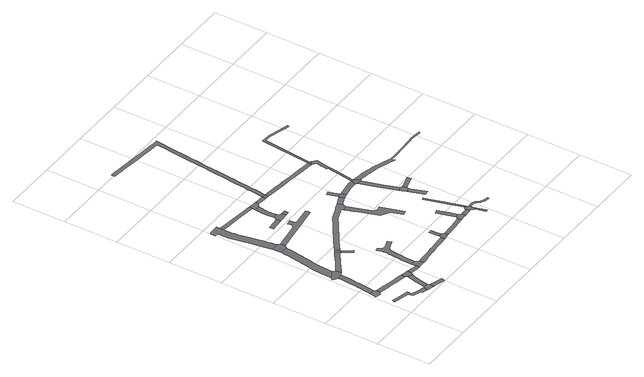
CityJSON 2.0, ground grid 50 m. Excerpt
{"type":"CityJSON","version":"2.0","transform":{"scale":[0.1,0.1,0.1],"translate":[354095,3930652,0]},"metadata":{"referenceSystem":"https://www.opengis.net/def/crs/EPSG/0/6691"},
"CityObjects":{
"road1":{"type":"Road","geometry":[{"type":"MultiSurface","lod":"1","boundaries":[[[0,1,2,3,4,5]]]}]},
"road2":{"type":"Road","attributes":{"RoadStructureAttribute.sectionType":"1"},"geometry":[{"type":"MultiSurface","lod":"1","boundaries":[[[6,7,8,9,10,11,12,13,14,15,16,17,18,19,20,21,22,23]]]}]},
"road3":{"type":"Road","attributes":{"RoadStructureAttribute.sectionType":"1"},"geometry":[{"type":"MultiSurface","lod":"1","boundaries":[[[24,25,26,27,28,29,30,0,5,31,32,33,34,35,36,37,38,39]]]}]},
"road4":{"type":"Road","geometry":[{"type":"MultiSurface","lod":"1","boundaries":[[[38,40,41,42,43,44,39]]]}]},
"road5":{"type":"Road","attributes":{"RoadStructureAttribute.sectionType":"1"},"geometry":[{"type":"MultiSurface","lod":"1","boundaries":[[[3,45,46,47,48,49,50,51,52,53,54,55,56,57,4]]]}]},
"road6":{"type":"Road","geometry":[{"type":"MultiSurface","lod":"1","boundaries":[[[58,14,13,59,60,61]]]}]},
"road7":{"type":"Road","attributes":{"RoadStructureAttribute.sectionType":"1"},"geometry":[{"type":"MultiSurface","lod":"1","boundaries":[[[62,63,64,65,66,67,68,69,70,71,72,43,42,73,74,75,76,77,78,79,80,81,82,83,84,85,86]]]}]},
"road8":{"type":"Road","attributes":{"RoadStructureAttribute.sectionType":"1"},"geometry":[{"type":"MultiSurface","lod":"1","boundaries":[[[87,88,89,90,91,58,61]]]}]},
"road9":{"type":"Road","attributes":{"RoadStructureAttribute.sectionType":"1"},"geometry":[{"type":"MultiSurface","lod":"1","boundaries":[[[59,92,93,94,95,60]]]}]},
"road10":{"type":"Road","geometry":[{"type":"MultiSurface","lod":"1","boundaries":[[[96,97,98,99,51,50,90,89,100]]]}]},
"road11":{"type":"Road","attributes":{"RoadStructureAttribute.sectionType":"1"},"geometry":[{"type":"MultiSurface","lod":"1","boundaries":[[[101,102,103,104,41,40,105,106,107,108]]]}]},
"road12":{"type":"Road","geometry":[{"type":"MultiSurface","lod":"1","boundaries":[[[109,110,111,62,86,112,113]]]}]},
"road13":{"type":"Road","attributes":{"RoadStructureAttribute.sectionType":"1"},"geometry":[{"type":"MultiSurface","lod":"1","boundaries":[[[114,115,116,117,118,96,100]]]}]},
"road14":{"type":"Road","geometry":[{"type":"MultiSurface","lod":"1","boundaries":[[[119,120,121,122,123,124,125,126,127,128,129,130,131,132,133,134,135,136,110,109,137,138,139,140,141,142,143,144,145,146,147,148,149,150,151,152,153,154,155]]]}]},
"road15":{"type":"Road","geometry":[{"type":"MultiSurface","lod":"1","boundaries":[[[156,108,107,157,158,159]]]}]},
"road16":{"type":"Road","attributes":{"RoadStructureAttribute.sectionType":"1"},"geometry":[{"type":"MultiSurface","lod":"1","boundaries":[[[160,161,158,157]]]}]},
"road17":{"type":"Road","geometry":[{"type":"MultiSurface","lod":"1","boundaries":[[[162,163,117,116,164,165]]]}]},
"road18":{"type":"Road","geometry":[{"type":"MultiSurface","lod":"1","boundaries":[[[166,167,168,169,170,171,172,173,174,175,176,177,178,179,180,181,182,163,162]]]}]},
"road19":{"type":"Road","attributes":{"RoadStructureAttribute.sectionType":"1"},"geometry":[{"type":"MultiSurface","lod":"1","boundaries":[[[183,184,185,186,119,155,187,188,189,190]]]}]},
"road20":{"type":"Road","attributes":{"RoadStructureAttribute.sectionType":"1"},"geometry":[{"type":"MultiSurface","lod":"1","boundaries":[[[191,192,193,194]]]}]},
"road21":{"type":"Road","attributes":{"RoadStructureAttribute.sectionType":"1"},"geometry":[{"type":"MultiSurface","lod":"1","boundaries":[[[112,195,196,197,198,199,200,201,202,203,204,205,206,207,208,209,210,211,212,213,214,215,216,217,113]]]}]},
"road22":{"type":"Road","attributes":{"RoadStructureAttribute.sectionType":"1"},"geometry":[{"type":"MultiSurface","lod":"1","boundaries":[[[218,219,220,221,222,223,224,225,226,227,228,229,165,164,230,231,232,233,234,235,236,237,238,239,240,241]]]}]},
"road23":{"type":"Road","attributes":{"RoadStructureAttribute.sectionType":"1"},"geometry":[{"type":"MultiSurface","lod":"1","boundaries":[[[242,243,244,245,246,247,248,249,250,251,252,253,254,255,256,257,258,259,260,261,262,263,264,265,266,267,268,269,156,159]]]}]},
"road24":{"type":"Road","geometry":[{"type":"MultiSurface","lod":"1","boundaries":[[[193,270,271,272,273,274,275,194]]]}]},
"road25":{"type":"Road","attributes":{"RoadStructureAttribute.sectionType":"1"},"geometry":[{"type":"MultiSurface","lod":"1","boundaries":[[[276,277,275,274,278,279,280,281]]]}]},
"road26":{"type":"Road","attributes":{"RoadStructureAttribute.sectionType":"1"},"geometry":[{"type":"MultiSurface","lod":"1","boundaries":[[[282,283,272,271]]]}]},
"road27":{"type":"Road","geometry":[{"type":"MultiSurface","lod":"1","boundaries":[[[281,280,284,285,286,183,190]]]}]},
"road28":{"type":"Road","geometry":[{"type":"MultiSurface","lod":"1","boundaries":[[[287,288,289,290,291,292,218,241]]]}]},
"road29":{"type":"Road","attributes":{"RoadStructureAttribute.sectionType":"1"},"geometry":[{"type":"MultiSurface","lod":"1","boundaries":[[[293,294,295,291,290]]]}]},
"road30":{"type":"Road","attributes":{"RoadStructureAttribute.sectionType":"1"},"geometry":[{"type":"MultiSurface","lod":"1","boundaries":[[[285,296,297,298,286]]]}]},
"road31":{"type":"Road","geometry":[{"type":"MultiSurface","lod":"1","boundaries":[[[297,299,300,298]]]}]},
"road32":{"type":"Road","attributes":{"RoadStructureAttribute.sectionType":"1"},"geometry":[{"type":"MultiSurface","lod":"1","boundaries":[[[300,301,302,303,304,305,306,307,308,309,310,311,312,313,314,315,316,317,318,319,320,321,322,323,324,325,326,327,328,329,330,331,332,333,334,335,336,337,338,339,340,341,342,343,344,345,346,347,348,349,350,351,352,353,354,355,356,357,358,359,360,361,362,363,364,298]]]}]},
"road33":{"type":"Road","attributes":{"RoadStructureAttribute.sectionType":"1"},"geometry":[{"type":"MultiSurface","lod":"1","boundaries":[[[365,366,367,368,289,288,369,370,371,372,373,374,375,376]]]}]},
"road34":{"type":"Road","attributes":{"RoadStructureAttribute.sectionType":"1"},"geometry":[{"type":"MultiSurface","lod":"1","boundaries":[[[377,378,379,380,381,382,383,384,385,386,387,388,253,252]]]}]},
"road35":{"type":"Road","geometry":[{"type":"MultiSurface","lod":"1","boundaries":[[[389,390,391,392,255,254,393,394,395,396,397,398,399,400]]]}]},
"road36":{"type":"Road","attributes":{"RoadStructureAttribute.sectionType":"1"},"geometry":[{"type":"MultiSurface","lod":"1","boundaries":[[[401,402,403,404,405]]]}]},
"road37":{"type":"Road","geometry":[{"type":"MultiSurface","lod":"1","boundaries":[[[375,406,407,408,409,410,411,412,376]]]}]},
"road38":{"type":"Road","geometry":[{"type":"MultiSurface","lod":"1","boundaries":[[[413,414,415,401,405,389,400]]]}]},
"road39":{"type":"Road","attributes":{"RoadStructureAttribute.sectionType":"1"},"geometry":[{"type":"MultiSurface","lod":"1","boundaries":[[[416,417,418,419,412,411]]]}]},
"road40":{"type":"Road","attributes":{"RoadStructureAttribute.sectionType":"1"},"geometry":[{"type":"MultiSurface","lod":"1","boundaries":[[[420,421,409,408,422,423]]]}]},
"road41":{"type":"Road","attributes":{"RoadStructureAttribute.sectionType":"1"},"geometry":[{"type":"MultiSurface","lod":"1","boundaries":[[[424,425,426,427,428,429,430,431,432,433,434,435,436,437,438,439,440,441,442,443,444,445,446,300,299]]]}]},
"road42":{"type":"Road","attributes":{"RoadStructureAttribute.sectionType":"1"},"geometry":[{"type":"MultiSurface","lod":"1","boundaries":[[[414,447,448,449,450,451,452,453,454,455,456,457,458,459,460,461,462,463,464,465,415]]]}]},
"road43":{"type":"Road","geometry":[{"type":"MultiSurface","lod":"1","boundaries":[[[422,466,467,468,469,470,471,472,423]]]}]},
"road44":{"type":"Road","attributes":{"RoadStructureAttribute.sectionType":"1"},"geometry":[{"type":"MultiSurface","lod":"1","boundaries":[[[467,473,474,468]]]}]},
"road45":{"type":"Road","attributes":{"RoadStructureAttribute.sectionType":"1"},"geometry":[{"type":"MultiSurface","lod":"1","boundaries":[[[475,476,477,478,479,480,481,482,471,470]]]}]},
"road46":{"type":"Road","attributes":{"RoadStructureAttribute.sectionType":"1"},"geometry":[{"type":"MultiSurface","lod":"1","boundaries":[[[483,484,485,486,487,488,489,490,491]]]}]},
"road47":{"type":"Road","geometry":[{"type":"MultiSurface","lod":"1","boundaries":[[[455,454,492,487,486,493,494]]]}]},
"road48":{"type":"Road","attributes":{"RoadStructureAttribute.sectionType":"1"},"geometry":[{"type":"MultiSurface","lod":"1","boundaries":[[[469,495,496,497,498,499,500,501,502,503,504,505,506,507,508,509,470]]]}]},
"road49":{"type":"Road","geometry":[{"type":"MultiSurface","lod":"1","boundaries":[[[490,510,511,512,513,514,491]]]}]},
"road50":{"type":"Road","attributes":{"RoadStructureAttribute.sectionType":"1"},"geometry":[{"type":"MultiSurface","lod":"1","boundaries":[[[511,515,516,517,512]]]}]},
"road51":{"type":"Road","attributes":{"RoadStructureAttribute.sectionType":"1"},"geometry":[{"type":"MultiSurface","lod":"1","boundaries":[[[518,519,520,521,522,523,524,525,526,527,455,494,528,529,530,531,532,533]]]}]},
"road52":{"type":"Road","attributes":{"RoadStructureAttribute.sectionType":"1"},"geometry":[{"type":"MultiSurface","lod":"1","boundaries":[[[534,535,514,513]]]}]},
"road53":{"type":"Road","geometry":[{"type":"MultiSurface","lod":"1","boundaries":[[[536,434,433,518,533]]]}]},
"road54":{"type":"Road","attributes":{"RoadStructureAttribute.sectionType":"1"},"geometry":[{"type":"MultiSurface","lod":"1","boundaries":[[[536,537,538,539,540,541,542,543,544,545,546,547,548,549,550,551,552,553,554,555,556,557,434]]]}]},
"road55":{"type":"Road","geometry":[{"type":"MultiSurface","lod":"1","boundaries":[[[493,558,559,560,561,562,563,564,565,566,567,568,569,570,571,572,573,574,575,576,577,578,579,580,581,582,494]]]}]}
},
"vertices":[
[34,418,0],[21,353,0],[73,343,0],[90,355,0],[97,394,0],[85,411,0],
[193,153,0],[205,109,0],[275,85,0],[281,83,0],[279,73,0],[279,71,0],[280,71,0],[327,56,0],[341,99,0],[264,120,0],[229,130,0],[220,133,0],[216,158,0],[221,157,0],[214,178,0],[168,188,0],[56,213,0],[50,189,0],
[67,729,0],[69,704,0],[59,622,0],[56,579,0],[52,535,0],[50,518,0],[46,490,0],[93,481,0],[102,570,0],[103,576,0],[104,590,0],[111,654,0],[118,716,0],[117,728,0],[115,746,0],[66,737,0],
[147,766,0],[139,818,0],[117,831,0],[42,794,0],[21,772,0],
[177,338,0],[201,333,0],[226,328,0],[275,319,0],[322,309,0],[374,299,0],[381,340,0],[380,340,0],[367,343,0],[248,365,0],[242,366,0],[229,369,0],[189,376,0],
[350,104,0],[395,34,0],[397,77,0],[389,92,0],
[106,1316,0],[106,1314,0],[101,1275,0],[97,1233,0],[92,1205,0],[82,1147,0],[70,1076,0],[60,1015,0],[53,971,0],[47,887,0],[47,884,0],[117,835,0],[121,880,0],[126,969,0],[133,1012,0],[143,1074,0],[146,1095,0],[158,1165,0],[163,1196,0],[167,1220,0],[168,1228,0],[169,1235,0],[171,1250,0],[178,1308,0],[178,1312,0],
[406,175,0],[420,240,0],[433,263,0],[390,287,0],[369,190,0],
[418,31,0],[498,8,0],[507,6,0],[517,40,0],
[454,327,0],[419,333,0],[400,337,0],[389,339,0],[446,287,0],
[304,933,0],[278,912,0],[228,875,0],[180,842,0],[218,817,0],[238,831,0],[362,918,0],[338,956,0],
[175,1404,0],[103,1392,0],[106,1347,0],[199,1337,0],[200,1383,0],
[529,274,0],[544,273,0],[549,273,0],[546,312,0],[529,312,0],
[108,1904,0],[108,1940,0],[16,1940,0],[8,1933,0],[5,1930,0],[5,1883,0],[35,1880,0],[36,1836,0],[37,1802,0],[38,1782,0],[44,1730,0],[49,1708,0],[51,1695,0],[74,1573,0],[81,1529,0],[96,1448,0],[97,1442,0],[99,1427,0],[175,1405,0],[174,1408,0],[173,1415,0],[168,1450,0],[167,1457,0],[158,1511,0],[157,1516,0],[154,1532,0],[153,1538,0],[147,1575,0],[134,1645,0],[125,1694,0],[120,1719,0],[115,1748,0],[112,1771,0],[110,1796,0],[108,1819,0],[107,1865,0],[107,1869,0],
[360,971,0],[365,912,0],[384,925,0],[386,935,0],
[424,823,0],[447,838,0],
[591,345,0],[547,345,0],[620,277,0],[617,318,0],
[593,441,0],[598,490,0],[600,515,0],[607,587,0],[627,612,0],[710,644,0],[696,681,0],[622,653,0],[592,659,0],[571,699,0],[542,687,0],[560,638,0],[561,628,0],[563,593,0],[563,590,0],[551,479,0],[548,442,0],
[479,1864,0],[467,1865,0],[410,1872,0],[341,1880,0],[162,1863,0],[337,1845,0],[463,1830,0],[475,1829,0],
[333,1578,0],[337,1533,0],[459,1545,0],[456,1590,0],
[216,1339,0],[300,1352,0],[415,1368,0],[451,1374,0],[528,1385,0],[654,1403,0],[686,1408,0],[682,1433,0],[680,1453,0],[603,1443,0],[532,1433,0],[526,1433,0],[502,1448,0],[501,1452,0],[496,1488,0],[472,1484,0],[455,1482,0],[461,1443,0],[441,1418,0],[371,1408,0],[323,1401,0],[278,1394,0],[211,1384,0],
[973,344,0],[946,342,0],[927,341,0],[885,337,0],[832,333,0],[796,331,0],[757,328,0],[755,328,0],[732,326,0],[723,325,0],[667,321,0],[619,318,0],[628,278,0],[632,276,0],[666,280,0],[707,284,0],[708,284,0],[731,286,0],[760,289,0],[780,291,0],[822,294,0],[836,295,0],[932,303,0],[976,307,0],
[485,1004,0],[534,1039,0],[572,1064,0],[574,1065,0],[594,1080,0],[628,1103,0],[631,1104,0],[662,1126,0],[735,1176,0],[851,1221,0],[858,1201,0],[902,1215,0],[915,1246,0],[890,1289,0],[844,1270,0],[827,1262,0],[717,1220,0],[645,1169,0],[642,1167,0],[630,1159,0],[603,1140,0],[571,1118,0],[501,1070,0],[483,1058,0],[446,1032,0],[432,1022,0],[419,1013,0],[412,1008,0],
[460,1545,0],[549,1551,0],[545,1591,0],[517,1603,0],[513,1625,0],[469,1617,0],
[463,1728,0],[458,1678,0],[503,1680,0],[506,1709,0],[516,1795,0],[472,1800,0],
[588,1556,0],[583,1595,0],
[547,1818,0],[548,1819,0],[553,1854,0],
[984,307,0],[1038,312,0],[1036,348,0],[1013,365,0],[982,365,0],[982,353,0],
[1010,425,0],[1008,462,0],[980,460,0],
[630,1810,0],[644,1809,0],[646,1844,0],
[678,1807,0],[681,1845,0],
[686,1879,0],[689,1908,0],[694,1950,0],[698,1978,0],[699,1988,0],[702,2025,0],[712,2115,0],[718,2172,0],[723,2215,0],[731,2290,0],[737,2343,0],[742,2388,0],[751,2473,0],[758,2529,0],[761,2560,0],[763,2575,0],[765,2588,0],[773,2658,0],[791,2817,0],[805,2929,0],[807,2957,0],[807,2966,0],[771,2970,0],[740,2973,0],[689,2979,0],[601,2988,0],[542,2995,0],[530,2996,0],[443,3006,0],[368,3014,0],[339,3017,0],[272,3025,0],[230,3029,0],[227,2993,0],[281,2987,0],[383,2975,0],[417,2972,0],[473,2966,0],[515,2961,0],[565,2955,0],[597,2951,0],[686,2942,0],[700,2940,0],[768,2933,0],[757,2836,0],[756,2821,0],[730,2592,0],[729,2582,0],[729,2578,0],[722,2513,0],[713,2436,0],[708,2391,0],[699,2318,0],[693,2261,0],[688,2218,0],[682,2161,0],[677,2118,0],[672,2072,0],[667,2029,0],[665,2016,0],[662,1983,0],[661,1976,0],[654,1914,0],[649,1867,0],
[1203,362,0],[1143,356,0],[1141,356,0],[1135,355,0],[1066,314,0],[1141,320,0],[1143,320,0],[1170,322,0],[1199,324,0],[1203,325,0],[1260,330,0],[1256,368,0],
[882,1126,0],[888,1109,0],[953,911,0],[954,909,0],[1034,866,0],[1069,760,0],[1112,774,0],[1044,982,0],[1015,972,0],[982,988,0],[978,989,0],[929,1134,0],
[983,1325,0],[975,1323,0],[967,1321,0],[916,1300,0],[917,1247,0],[926,1251,0],[955,1265,0],[956,1265,0],[968,1270,0],[981,1275,0],[983,1275,0],[997,1280,0],
[1018,1344,0],[994,1423,0],[989,1438,0],[953,1427,0],[981,1333,0],
[1321,335,0],[1323,335,0],[1332,335,0],[1330,373,0],[1311,386,0],[1309,394,0],[1270,383,0],
[1020,1287,0],[1039,1290,0],[1030,1335,0],
[1290,463,0],[1259,568,0],[1222,557,0],[1252,455,0],
[1389,377,0],[1333,373,0],[1409,340,0],[1394,378,0],
[765,1797,0],[879,1784,0],[918,1780,0],[950,1776,0],[1002,1770,0],[1127,1756,0],[1158,1753,0],[1160,1752,0],[1209,1747,0],[1221,1746,0],[1225,1782,0],[1213,1783,0],[1160,1789,0],[1158,1789,0],[1103,1796,0],[1032,1804,0],[965,1812,0],[902,1818,0],[899,1819,0],[861,1823,0],[822,1827,0],[755,1835,0],[713,1840,0],
[1077,1298,0],[1096,1301,0],[1100,1301,0],[1143,1307,0],[1153,1307,0],[1154,1308,0],[1186,1310,0],[1194,1311,0],[1214,1356,0],[1200,1357,0],[1193,1358,0],[1180,1359,0],[1174,1358,0],[1155,1356,0],[1153,1355,0],[1118,1351,0],[1095,1348,0],[1088,1347,0],[1036,1337,0],
[1431,323,0],[1439,317,0],[1452,339,0],[1451,363,0],[1440,382,0],[1414,405,0],[1409,399,0],
[1465,224,0],[1485,224,0],
[1429,422,0],[1374,617,0],[1372,626,0],[1337,750,0],[1319,741,0],[1332,696,0],[1339,673,0],[1376,543,0],
[1309,1114,0],[1295,1154,0],[1295,1156,0],[1257,1291,0],[1211,1298,0],[1257,1142,0],[1267,1114,0],[1317,968,0],[1355,981,0],
[1200,1307,0],[1270,1305,0],[1232,1355,0],
[1485,365,0],[1498,364,0],[1515,356,0],[1544,326,0],[1562,313,0],[1587,304,0],[1619,298,0],[1623,317,0],[1592,324,0],[1572,331,0],[1557,342,0],[1526,373,0],[1503,383,0],[1485,385,0],[1450,383,0],
[1325,945,0],[1340,904,0],[1377,917,0],[1387,935,0],[1373,972,0],
[1391,759,0],[1435,765,0],[1382,901,0],
[1230,1745,0],[1244,1730,0],[1258,1715,0],[1250,1662,0],[1247,1638,0],[1243,1611,0],[1254,1612,0],[1249,1579,0],[1247,1566,0],[1246,1557,0],[1264,1554,0],[1266,1566,0],[1276,1636,0],[1291,1738,0],[1291,1739,0],[1255,1769,0],
[1509,970,0],[1498,1009,0],
[1241,1780,0],
[1243,1796,0],[1250,1858,0],[1255,1898,0],[1292,2231,0],[1318,2230,0],[1356,2228,0],[1378,2222,0],[1458,2201,0],[1527,2181,0],[1549,2174,0],[1554,2191,0],[1536,2197,0],[1463,2219,0],[1383,2240,0],[1358,2246,0],[1276,2250,0],[1265,2157,0],[1265,2156,0],[1254,2050,0],[1244,1961,0],[1243,1951,0],
[1291,1303,0],[1346,1293,0],[1366,1291,0],[1367,1291,0],[1382,1288,0],[1478,1267,0],[1642,1211,0],[1635,1228,0],[1630,1241,0],[1688,1237,0],[1806,1244,0],[1907,1250,0],[1956,1251,0],[2055,1242,0],[2056,1254,0],[1956,1263,0],[1906,1262,0],[1805,1256,0],[1688,1249,0],[1625,1255,0],[1623,1260,0],[1469,1314,0],[1423,1324,0],[1350,1339,0],[1295,1349,0]
]}
